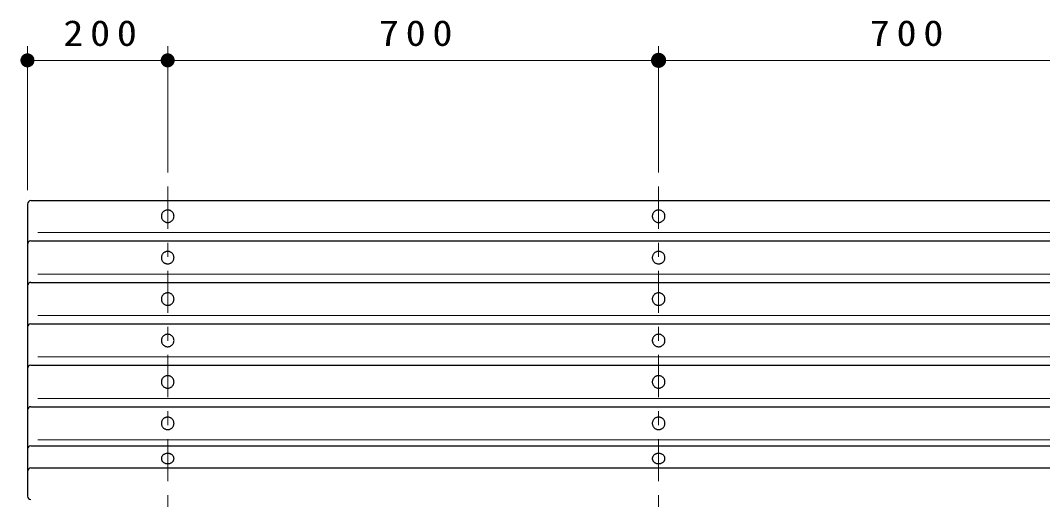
# Model space of a CAD drawing. Units: millimetres on the paper, scale 1:20. Extents: x -365 to 12, y -47 to 257.
# Drawn here: x -310.5 to -237.6, y 123.5 to 157.6 of the extents above; entities that cross this region are included whole.
import ezdxf

# ---------------------------------------------------------------- set-up
doc = ezdxf.new("R2010")
doc.units = ezdxf.units.MM
doc.linetypes.add('USER2', pattern=[6, 3, -1, 1, -1])
doc.layers.add('LY_1', color=3, linetype='Continuous', lineweight=25)
doc.styles.add('ＭＳ ゴシック', font='')
doc.styles.get('ＭＳ ゴシック').set_extended_font_data('MS Gothic')

# ---------------------------------------------------------------- blocks, each defined once
blk = doc.blocks.new('filled_dot')
at = {"color": 0, "linetype": 'Continuous', "lineweight": -2, "const_width": 1.25}
blk.add_lwpolyline([(-0.625, 0, 1), (0.625, 0, 1)], format="xyb", close=True, dxfattribs=at)

msp = doc.modelspace()

# ---------------------------------------------------------------- linework, layer by layer
at = {"layer": 'LY_1', "color": 7, "lineweight": 13}
for p, q in [((-309.955, 145.549), (-309.955, 155.799)), ((-299.955, 146.799), (-299.955, 155.799)), ((-264.955, 146.799), (-264.955, 155.799)), ((-309.955, 154.799), (-299.955, 154.799)), ((-299.955, 154.799), (-264.955, 154.799)), ((-264.955, 154.799), (-229.955, 154.799)), ((-309.205, 142.518), (-220.705, 142.518)), ((-309.205, 139.565), (-220.705, 139.565)), ((-309.205, 136.612), (-220.705, 136.612)), ((-309.205, 133.66), (-220.705, 133.66)), ((-309.205, 130.707), (-220.705, 130.707)), ((-309.205, 127.754), (-220.705, 127.754))]:
    msp.add_line(p, q, dxfattribs=at)
at = {"layer": 'LY_1', "color": 7, "linetype": 'USER2', "lineweight": 13}
for p, q in [((-299.955, 145.799), (-299.955, 82.795)), ((-264.955, 145.799), (-264.955, 102.795))]:
    msp.add_line(p, q, dxfattribs=at)
at = {"layer": 'LY_1'}
for p, q in [((-309.955, 144.549), (-309.955, 123.745)), ((-309.705, 144.799), (-220.205, 144.799)), ((-309.705, 141.927), (-220.205, 141.927)), ((-309.705, 138.974), (-220.205, 138.974)), ((-309.705, 136.021), (-220.205, 136.021)), ((-309.705, 133.068), (-220.205, 133.068)), ((-309.705, 130.115), (-220.205, 130.115)), ((-309.705, 127.328), (-220.205, 127.328)), ((-309.705, 125.745), (-220.205, 125.745))]:
    msp.add_line(p, q, dxfattribs=at)
for points in [[(-299.505, 143.689), (-299.507, 143.728), (-299.512, 143.766), (-299.52, 143.804), (-299.532, 143.841), (-299.547, 143.877), (-299.565, 143.911), (-299.586, 143.944), (-299.61, 143.974), (-299.637, 144.003), (-299.666, 144.029), (-299.697, 144.052), (-299.73, 144.073), (-299.765, 144.091), (-299.801, 144.106), (-299.838, 144.117), (-299.877, 144.126), (-299.916, 144.131), (-299.955, 144.132), (-299.994, 144.131), (-300.033, 144.126), (-300.071, 144.117), (-300.109, 144.106), (-300.145, 144.091), (-300.18, 144.073), (-300.213, 144.052), (-300.244, 144.029), (-300.273, 144.003), (-300.3, 143.974), (-300.323, 143.944), (-300.345, 143.911), (-300.363, 143.877), (-300.378, 143.841), (-300.389, 143.804), (-300.398, 143.766), (-300.403, 143.728), (-300.405, 143.689), (-300.403, 143.651), (-300.398, 143.613), (-300.389, 143.575), (-300.378, 143.538), (-300.363, 143.502), (-300.345, 143.468), (-300.323, 143.435), (-300.3, 143.405), (-300.273, 143.376), (-300.244, 143.35), (-300.213, 143.327), (-300.18, 143.306), (-300.145, 143.288), (-300.109, 143.273), (-300.071, 143.262), (-300.033, 143.253), (-299.994, 143.248), (-299.955, 143.247), (-299.916, 143.248), (-299.877, 143.253), (-299.838, 143.262), (-299.801, 143.273), (-299.765, 143.288), (-299.73, 143.306), (-299.697, 143.327), (-299.666, 143.35), (-299.637, 143.376), (-299.61, 143.405), (-299.586, 143.435), (-299.565, 143.468), (-299.547, 143.502), (-299.532, 143.538), (-299.52, 143.575), (-299.512, 143.613), (-299.507, 143.651)], [(-264.505, 143.689), (-264.507, 143.728), (-264.512, 143.766), (-264.52, 143.804), (-264.532, 143.841), (-264.547, 143.877), (-264.565, 143.911), (-264.586, 143.944), (-264.61, 143.974), (-264.637, 144.003), (-264.666, 144.029), (-264.697, 144.052), (-264.73, 144.073), (-264.765, 144.091), (-264.801, 144.106), (-264.838, 144.117), (-264.877, 144.126), (-264.916, 144.131), (-264.955, 144.132), (-264.994, 144.131), (-265.033, 144.126), (-265.071, 144.117), (-265.109, 144.106), (-265.145, 144.091), (-265.18, 144.073), (-265.213, 144.052), (-265.244, 144.029), (-265.273, 144.003), (-265.3, 143.974), (-265.323, 143.944), (-265.345, 143.911), (-265.363, 143.877), (-265.378, 143.841), (-265.39, 143.804), (-265.398, 143.766), (-265.403, 143.728), (-265.405, 143.689), (-265.403, 143.651), (-265.398, 143.613), (-265.39, 143.575), (-265.378, 143.538), (-265.363, 143.502), (-265.345, 143.468), (-265.323, 143.435), (-265.3, 143.405), (-265.273, 143.376), (-265.244, 143.35), (-265.213, 143.327), (-265.18, 143.306), (-265.145, 143.288), (-265.109, 143.273), (-265.071, 143.262), (-265.033, 143.253), (-264.994, 143.248), (-264.955, 143.247), (-264.916, 143.248), (-264.877, 143.253), (-264.838, 143.262), (-264.801, 143.273), (-264.765, 143.288), (-264.73, 143.306), (-264.697, 143.327), (-264.666, 143.35), (-264.637, 143.376), (-264.61, 143.405), (-264.586, 143.435), (-264.565, 143.468), (-264.547, 143.502), (-264.532, 143.538), (-264.52, 143.575), (-264.512, 143.613), (-264.507, 143.651)], [(-299.505, 140.737), (-299.507, 140.775), (-299.512, 140.813), (-299.52, 140.851), (-299.532, 140.888), (-299.547, 140.924), (-299.565, 140.958), (-299.586, 140.991), (-299.61, 141.021), (-299.637, 141.05), (-299.666, 141.076), (-299.697, 141.099), (-299.73, 141.12), (-299.765, 141.138), (-299.801, 141.153), (-299.838, 141.164), (-299.877, 141.173), (-299.916, 141.178), (-299.955, 141.18), (-299.994, 141.178), (-300.033, 141.173), (-300.071, 141.164), (-300.109, 141.153), (-300.145, 141.138), (-300.18, 141.12), (-300.213, 141.099), (-300.244, 141.076), (-300.273, 141.05), (-300.3, 141.021), (-300.323, 140.991), (-300.345, 140.958), (-300.363, 140.924), (-300.378, 140.888), (-300.389, 140.851), (-300.398, 140.813), (-300.403, 140.775), (-300.405, 140.737), (-300.403, 140.698), (-300.398, 140.66), (-300.389, 140.622), (-300.378, 140.585), (-300.363, 140.549), (-300.345, 140.515), (-300.323, 140.483), (-300.3, 140.452), (-300.273, 140.423), (-300.244, 140.397), (-300.213, 140.374), (-300.18, 140.353), (-300.145, 140.335), (-300.109, 140.32), (-300.071, 140.309), (-300.033, 140.3), (-299.994, 140.295), (-299.955, 140.294), (-299.916, 140.295), (-299.877, 140.3), (-299.838, 140.309), (-299.801, 140.32), (-299.765, 140.335), (-299.73, 140.353), (-299.697, 140.374), (-299.666, 140.397), (-299.637, 140.423), (-299.61, 140.452), (-299.586, 140.483), (-299.565, 140.515), (-299.547, 140.549), (-299.532, 140.585), (-299.52, 140.622), (-299.512, 140.66), (-299.507, 140.698)], [(-264.505, 140.737), (-264.507, 140.775), (-264.512, 140.813), (-264.52, 140.851), (-264.532, 140.888), (-264.547, 140.924), (-264.565, 140.958), (-264.586, 140.991), (-264.61, 141.021), (-264.637, 141.05), (-264.666, 141.076), (-264.697, 141.099), (-264.73, 141.12), (-264.765, 141.138), (-264.801, 141.153), (-264.838, 141.164), (-264.877, 141.173), (-264.916, 141.178), (-264.955, 141.18), (-264.994, 141.178), (-265.033, 141.173), (-265.071, 141.164), (-265.109, 141.153), (-265.145, 141.138), (-265.18, 141.12), (-265.213, 141.099), (-265.244, 141.076), (-265.273, 141.05), (-265.3, 141.021), (-265.323, 140.991), (-265.345, 140.958), (-265.363, 140.924), (-265.378, 140.888), (-265.39, 140.851), (-265.398, 140.813), (-265.403, 140.775), (-265.405, 140.737), (-265.403, 140.698), (-265.398, 140.66), (-265.39, 140.622), (-265.378, 140.585), (-265.363, 140.549), (-265.345, 140.515), (-265.323, 140.483), (-265.3, 140.452), (-265.273, 140.423), (-265.244, 140.397), (-265.213, 140.374), (-265.18, 140.353), (-265.145, 140.335), (-265.109, 140.32), (-265.071, 140.309), (-265.033, 140.3), (-264.994, 140.295), (-264.955, 140.294), (-264.916, 140.295), (-264.877, 140.3), (-264.838, 140.309), (-264.801, 140.32), (-264.765, 140.335), (-264.73, 140.353), (-264.697, 140.374), (-264.666, 140.397), (-264.637, 140.423), (-264.61, 140.452), (-264.586, 140.483), (-264.565, 140.515), (-264.547, 140.549), (-264.532, 140.585), (-264.52, 140.622), (-264.512, 140.66), (-264.507, 140.698)], [(-299.505, 137.784), (-299.507, 137.822), (-299.512, 137.861), (-299.52, 137.898), (-299.532, 137.935), (-299.547, 137.971), (-299.565, 138.005), (-299.586, 138.038), (-299.61, 138.068), (-299.637, 138.097), (-299.666, 138.123), (-299.697, 138.146), (-299.73, 138.167), (-299.765, 138.185), (-299.801, 138.2), (-299.838, 138.212), (-299.877, 138.22), (-299.916, 138.225), (-299.955, 138.227), (-299.994, 138.225), (-300.033, 138.22), (-300.071, 138.212), (-300.109, 138.2), (-300.145, 138.185), (-300.18, 138.167), (-300.213, 138.146), (-300.244, 138.123), (-300.273, 138.097), (-300.3, 138.068), (-300.323, 138.038), (-300.345, 138.005), (-300.363, 137.971), (-300.378, 137.935), (-300.389, 137.898), (-300.398, 137.861), (-300.403, 137.822), (-300.405, 137.784), (-300.403, 137.745), (-300.398, 137.707), (-300.389, 137.669), (-300.378, 137.632), (-300.363, 137.596), (-300.345, 137.562), (-300.323, 137.53), (-300.3, 137.499), (-300.273, 137.47), (-300.244, 137.444), (-300.213, 137.421), (-300.18, 137.4), (-300.145, 137.382), (-300.109, 137.367), (-300.071, 137.356), (-300.033, 137.347), (-299.994, 137.342), (-299.955, 137.341), (-299.916, 137.342), (-299.877, 137.347), (-299.838, 137.356), (-299.801, 137.367), (-299.765, 137.382), (-299.73, 137.4), (-299.697, 137.421), (-299.666, 137.444), (-299.637, 137.47), (-299.61, 137.499), (-299.586, 137.53), (-299.565, 137.562), (-299.547, 137.596), (-299.532, 137.632), (-299.52, 137.669), (-299.512, 137.707), (-299.507, 137.745)], [(-264.505, 137.784), (-264.507, 137.822), (-264.512, 137.861), (-264.52, 137.898), (-264.532, 137.935), (-264.547, 137.971), (-264.565, 138.005), (-264.586, 138.038), (-264.61, 138.068), (-264.637, 138.097), (-264.666, 138.123), (-264.697, 138.146), (-264.73, 138.167), (-264.765, 138.185), (-264.801, 138.2), (-264.838, 138.212), (-264.877, 138.22), (-264.916, 138.225), (-264.955, 138.227), (-264.994, 138.225), (-265.033, 138.22), (-265.071, 138.212), (-265.109, 138.2), (-265.145, 138.185), (-265.18, 138.167), (-265.213, 138.146), (-265.244, 138.123), (-265.273, 138.097), (-265.3, 138.068), (-265.323, 138.038), (-265.345, 138.005), (-265.363, 137.971), (-265.378, 137.935), (-265.39, 137.898), (-265.398, 137.861), (-265.403, 137.822), (-265.405, 137.784), (-265.403, 137.745), (-265.398, 137.707), (-265.39, 137.669), (-265.378, 137.632), (-265.363, 137.596), (-265.345, 137.562), (-265.323, 137.53), (-265.3, 137.499), (-265.273, 137.47), (-265.244, 137.444), (-265.213, 137.421), (-265.18, 137.4), (-265.145, 137.382), (-265.109, 137.367), (-265.071, 137.356), (-265.033, 137.347), (-264.994, 137.342), (-264.955, 137.341), (-264.916, 137.342), (-264.877, 137.347), (-264.838, 137.356), (-264.801, 137.367), (-264.765, 137.382), (-264.73, 137.4), (-264.697, 137.421), (-264.666, 137.444), (-264.637, 137.47), (-264.61, 137.499), (-264.586, 137.53), (-264.565, 137.562), (-264.547, 137.596), (-264.532, 137.632), (-264.52, 137.669), (-264.512, 137.707), (-264.507, 137.745)], [(-299.505, 134.831), (-299.507, 134.869), (-299.512, 134.908), (-299.52, 134.945), (-299.532, 134.982), (-299.547, 135.018), (-299.565, 135.052), (-299.586, 135.085), (-299.61, 135.115), (-299.637, 135.144), (-299.666, 135.17), (-299.697, 135.194), (-299.73, 135.214), (-299.765, 135.232), (-299.801, 135.247), (-299.838, 135.259), (-299.877, 135.267), (-299.916, 135.272), (-299.955, 135.274), (-299.994, 135.272), (-300.033, 135.267), (-300.071, 135.259), (-300.109, 135.247), (-300.145, 135.232), (-300.18, 135.214), (-300.213, 135.194), (-300.244, 135.17), (-300.273, 135.144), (-300.3, 135.115), (-300.323, 135.085), (-300.345, 135.052), (-300.363, 135.018), (-300.378, 134.982), (-300.389, 134.945), (-300.398, 134.908), (-300.403, 134.869), (-300.405, 134.831), (-300.403, 134.792), (-300.398, 134.754), (-300.389, 134.716), (-300.378, 134.679), (-300.363, 134.644), (-300.345, 134.609), (-300.323, 134.577), (-300.3, 134.546), (-300.273, 134.518), (-300.244, 134.491), (-300.213, 134.468), (-300.18, 134.447), (-300.145, 134.429), (-300.109, 134.415), (-300.071, 134.403), (-300.033, 134.395), (-299.994, 134.39), (-299.955, 134.388), (-299.916, 134.39), (-299.877, 134.395), (-299.838, 134.403), (-299.801, 134.415), (-299.765, 134.429), (-299.73, 134.447), (-299.697, 134.468), (-299.666, 134.491), (-299.637, 134.518), (-299.61, 134.546), (-299.586, 134.577), (-299.565, 134.609), (-299.547, 134.644), (-299.532, 134.679), (-299.52, 134.716), (-299.512, 134.754), (-299.507, 134.792)], [(-264.505, 134.831), (-264.507, 134.869), (-264.512, 134.908), (-264.52, 134.945), (-264.532, 134.982), (-264.547, 135.018), (-264.565, 135.052), (-264.586, 135.085), (-264.61, 135.115), (-264.637, 135.144), (-264.666, 135.17), (-264.697, 135.194), (-264.73, 135.214), (-264.765, 135.232), (-264.801, 135.247), (-264.838, 135.259), (-264.877, 135.267), (-264.916, 135.272), (-264.955, 135.274), (-264.994, 135.272), (-265.033, 135.267), (-265.071, 135.259), (-265.109, 135.247), (-265.145, 135.232), (-265.18, 135.214), (-265.213, 135.194), (-265.244, 135.17), (-265.273, 135.144), (-265.3, 135.115), (-265.323, 135.085), (-265.345, 135.052), (-265.363, 135.018), (-265.378, 134.982), (-265.39, 134.945), (-265.398, 134.908), (-265.403, 134.869), (-265.405, 134.831), (-265.403, 134.792), (-265.398, 134.754), (-265.39, 134.716), (-265.378, 134.679), (-265.363, 134.644), (-265.345, 134.609), (-265.323, 134.577), (-265.3, 134.546), (-265.273, 134.518), (-265.244, 134.491), (-265.213, 134.468), (-265.18, 134.447), (-265.145, 134.429), (-265.109, 134.415), (-265.071, 134.403), (-265.033, 134.395), (-264.994, 134.39), (-264.955, 134.388), (-264.916, 134.39), (-264.877, 134.395), (-264.838, 134.403), (-264.801, 134.415), (-264.765, 134.429), (-264.73, 134.447), (-264.697, 134.468), (-264.666, 134.491), (-264.637, 134.518), (-264.61, 134.546), (-264.586, 134.577), (-264.565, 134.609), (-264.547, 134.644), (-264.532, 134.679), (-264.52, 134.716), (-264.512, 134.754), (-264.507, 134.792)], [(-299.505, 131.878), (-299.507, 131.916), (-299.512, 131.955), (-299.52, 131.993), (-299.532, 132.029), (-299.547, 132.065), (-299.565, 132.099), (-299.586, 132.132), (-299.61, 132.163), (-299.637, 132.191), (-299.666, 132.217), (-299.697, 132.241), (-299.73, 132.261), (-299.765, 132.279), (-299.801, 132.294), (-299.838, 132.306), (-299.877, 132.314), (-299.916, 132.319), (-299.955, 132.321), (-299.994, 132.319), (-300.033, 132.314), (-300.071, 132.306), (-300.109, 132.294), (-300.145, 132.279), (-300.18, 132.261), (-300.213, 132.241), (-300.244, 132.217), (-300.273, 132.191), (-300.3, 132.163), (-300.323, 132.132), (-300.345, 132.099), (-300.363, 132.065), (-300.378, 132.029), (-300.389, 131.993), (-300.398, 131.955), (-300.403, 131.916), (-300.405, 131.878), (-300.403, 131.839), (-300.398, 131.801), (-300.389, 131.763), (-300.378, 131.726), (-300.363, 131.691), (-300.345, 131.656), (-300.323, 131.624), (-300.3, 131.593), (-300.273, 131.565), (-300.244, 131.539), (-300.213, 131.515), (-300.18, 131.494), (-300.145, 131.476), (-300.109, 131.462), (-300.071, 131.45), (-300.033, 131.442), (-299.994, 131.437), (-299.955, 131.435), (-299.916, 131.437), (-299.877, 131.442), (-299.838, 131.45), (-299.801, 131.462), (-299.765, 131.476), (-299.73, 131.494), (-299.697, 131.515), (-299.666, 131.539), (-299.637, 131.565), (-299.61, 131.593), (-299.586, 131.624), (-299.565, 131.656), (-299.547, 131.691), (-299.532, 131.726), (-299.52, 131.763), (-299.512, 131.801), (-299.507, 131.839)], [(-264.505, 131.878), (-264.507, 131.916), (-264.512, 131.955), (-264.52, 131.993), (-264.532, 132.029), (-264.547, 132.065), (-264.565, 132.099), (-264.586, 132.132), (-264.61, 132.163), (-264.637, 132.191), (-264.666, 132.217), (-264.697, 132.241), (-264.73, 132.261), (-264.765, 132.279), (-264.801, 132.294), (-264.838, 132.306), (-264.877, 132.314), (-264.916, 132.319), (-264.955, 132.321), (-264.994, 132.319), (-265.033, 132.314), (-265.071, 132.306), (-265.109, 132.294), (-265.145, 132.279), (-265.18, 132.261), (-265.213, 132.241), (-265.244, 132.217), (-265.273, 132.191), (-265.3, 132.163), (-265.323, 132.132), (-265.345, 132.099), (-265.363, 132.065), (-265.378, 132.029), (-265.39, 131.993), (-265.398, 131.955), (-265.403, 131.916), (-265.405, 131.878), (-265.403, 131.839), (-265.398, 131.801), (-265.39, 131.763), (-265.378, 131.726), (-265.363, 131.691), (-265.345, 131.656), (-265.323, 131.624), (-265.3, 131.593), (-265.273, 131.565), (-265.244, 131.539), (-265.213, 131.515), (-265.18, 131.494), (-265.145, 131.476), (-265.109, 131.462), (-265.071, 131.45), (-265.033, 131.442), (-264.994, 131.437), (-264.955, 131.435), (-264.916, 131.437), (-264.877, 131.442), (-264.838, 131.45), (-264.801, 131.462), (-264.765, 131.476), (-264.73, 131.494), (-264.697, 131.515), (-264.666, 131.539), (-264.637, 131.565), (-264.61, 131.593), (-264.586, 131.624), (-264.565, 131.656), (-264.547, 131.691), (-264.532, 131.726), (-264.52, 131.763), (-264.512, 131.801), (-264.507, 131.839)], [(-299.505, 128.925), (-299.507, 128.964), (-299.512, 129.002), (-299.52, 129.04), (-299.532, 129.076), (-299.547, 129.112), (-299.565, 129.146), (-299.586, 129.179), (-299.61, 129.21), (-299.637, 129.238), (-299.666, 129.264), (-299.697, 129.288), (-299.73, 129.309), (-299.765, 129.326), (-299.801, 129.341), (-299.838, 129.353), (-299.877, 129.361), (-299.916, 129.366), (-299.955, 129.368), (-299.994, 129.366), (-300.033, 129.361), (-300.071, 129.353), (-300.109, 129.341), (-300.145, 129.326), (-300.18, 129.309), (-300.213, 129.288), (-300.244, 129.264), (-300.273, 129.238), (-300.3, 129.21), (-300.323, 129.179), (-300.345, 129.146), (-300.363, 129.112), (-300.378, 129.076), (-300.389, 129.04), (-300.398, 129.002), (-300.403, 128.964), (-300.405, 128.925), (-300.403, 128.886), (-300.398, 128.848), (-300.389, 128.81), (-300.378, 128.773), (-300.363, 128.738), (-300.345, 128.703), (-300.323, 128.671), (-300.3, 128.64), (-300.273, 128.612), (-300.244, 128.586), (-300.213, 128.562), (-300.18, 128.541), (-300.145, 128.524), (-300.109, 128.509), (-300.071, 128.497), (-300.033, 128.489), (-299.994, 128.484), (-299.955, 128.482), (-299.916, 128.484), (-299.877, 128.489), (-299.838, 128.497), (-299.801, 128.509), (-299.765, 128.524), (-299.73, 128.541), (-299.697, 128.562), (-299.666, 128.586), (-299.637, 128.612), (-299.61, 128.64), (-299.586, 128.671), (-299.565, 128.703), (-299.547, 128.738), (-299.532, 128.773), (-299.52, 128.81), (-299.512, 128.848), (-299.507, 128.886)], [(-264.505, 128.925), (-264.507, 128.964), (-264.512, 129.002), (-264.52, 129.04), (-264.532, 129.076), (-264.547, 129.112), (-264.565, 129.146), (-264.586, 129.179), (-264.61, 129.21), (-264.637, 129.238), (-264.666, 129.264), (-264.697, 129.288), (-264.73, 129.309), (-264.765, 129.326), (-264.801, 129.341), (-264.838, 129.353), (-264.877, 129.361), (-264.916, 129.366), (-264.955, 129.368), (-264.994, 129.366), (-265.033, 129.361), (-265.071, 129.353), (-265.109, 129.341), (-265.145, 129.326), (-265.18, 129.309), (-265.213, 129.288), (-265.244, 129.264), (-265.273, 129.238), (-265.3, 129.21), (-265.323, 129.179), (-265.345, 129.146), (-265.363, 129.112), (-265.378, 129.076), (-265.39, 129.04), (-265.398, 129.002), (-265.403, 128.964), (-265.405, 128.925), (-265.403, 128.886), (-265.398, 128.848), (-265.39, 128.81), (-265.378, 128.773), (-265.363, 128.738), (-265.345, 128.703), (-265.323, 128.671), (-265.3, 128.64), (-265.273, 128.612), (-265.244, 128.586), (-265.213, 128.562), (-265.18, 128.541), (-265.145, 128.524), (-265.109, 128.509), (-265.071, 128.497), (-265.033, 128.489), (-264.994, 128.484), (-264.955, 128.482), (-264.916, 128.484), (-264.877, 128.489), (-264.838, 128.497), (-264.801, 128.509), (-264.765, 128.524), (-264.73, 128.541), (-264.697, 128.562), (-264.666, 128.586), (-264.637, 128.612), (-264.61, 128.64), (-264.586, 128.671), (-264.565, 128.703), (-264.547, 128.738), (-264.532, 128.773), (-264.52, 128.81), (-264.512, 128.848), (-264.507, 128.886)], [(-299.505, 126.416), (-299.507, 126.448), (-299.512, 126.479), (-299.52, 126.51), (-299.532, 126.54), (-299.547, 126.57), (-299.565, 126.598), (-299.586, 126.625), (-299.61, 126.65), (-299.637, 126.673), (-299.666, 126.695), (-299.697, 126.714), (-299.73, 126.731), (-299.765, 126.746), (-299.801, 126.758), (-299.838, 126.768), (-299.877, 126.774), (-299.916, 126.779), (-299.955, 126.78), (-299.994, 126.779), (-300.033, 126.774), (-300.071, 126.768), (-300.109, 126.758), (-300.145, 126.746), (-300.18, 126.731), (-300.213, 126.714), (-300.244, 126.695), (-300.273, 126.673), (-300.3, 126.65), (-300.323, 126.625), (-300.345, 126.598), (-300.363, 126.57), (-300.378, 126.54), (-300.39, 126.51), (-300.398, 126.479), (-300.403, 126.448), (-300.405, 126.416), (-300.403, 126.384), (-300.398, 126.353), (-300.39, 126.322), (-300.378, 126.291), (-300.363, 126.262), (-300.345, 126.234), (-300.323, 126.207), (-300.3, 126.182), (-300.273, 126.159), (-300.244, 126.137), (-300.213, 126.118), (-300.18, 126.101), (-300.145, 126.086), (-300.109, 126.074), (-300.071, 126.064), (-300.033, 126.057), (-299.994, 126.053), (-299.955, 126.052), (-299.916, 126.053), (-299.877, 126.057), (-299.838, 126.064), (-299.801, 126.074), (-299.765, 126.086), (-299.73, 126.101), (-299.697, 126.118), (-299.666, 126.137), (-299.637, 126.159), (-299.61, 126.182), (-299.586, 126.207), (-299.565, 126.234), (-299.547, 126.262), (-299.532, 126.291), (-299.52, 126.322), (-299.512, 126.353), (-299.507, 126.384)], [(-264.505, 126.416), (-264.507, 126.448), (-264.512, 126.479), (-264.52, 126.51), (-264.532, 126.54), (-264.547, 126.57), (-264.565, 126.598), (-264.586, 126.625), (-264.61, 126.65), (-264.637, 126.673), (-264.666, 126.695), (-264.697, 126.714), (-264.73, 126.731), (-264.765, 126.746), (-264.801, 126.758), (-264.838, 126.768), (-264.877, 126.774), (-264.916, 126.779), (-264.955, 126.78), (-264.994, 126.779), (-265.033, 126.774), (-265.071, 126.768), (-265.109, 126.758), (-265.145, 126.746), (-265.18, 126.731), (-265.213, 126.714), (-265.244, 126.695), (-265.273, 126.673), (-265.3, 126.65), (-265.323, 126.625), (-265.345, 126.598), (-265.363, 126.57), (-265.378, 126.54), (-265.39, 126.51), (-265.398, 126.479), (-265.403, 126.448), (-265.405, 126.416), (-265.403, 126.384), (-265.398, 126.353), (-265.39, 126.322), (-265.378, 126.291), (-265.363, 126.262), (-265.345, 126.234), (-265.323, 126.207), (-265.3, 126.182), (-265.273, 126.159), (-265.244, 126.137), (-265.213, 126.118), (-265.18, 126.101), (-265.145, 126.086), (-265.109, 126.074), (-265.071, 126.064), (-265.033, 126.057), (-264.994, 126.053), (-264.955, 126.052), (-264.916, 126.053), (-264.877, 126.057), (-264.838, 126.064), (-264.801, 126.074), (-264.765, 126.086), (-264.73, 126.101), (-264.697, 126.118), (-264.666, 126.137), (-264.637, 126.159), (-264.61, 126.182), (-264.586, 126.207), (-264.565, 126.234), (-264.547, 126.262), (-264.532, 126.291), (-264.52, 126.322), (-264.512, 126.353), (-264.507, 126.384)]]:
    msp.add_lwpolyline(points, close=True, dxfattribs=at)
for centre, start, end in [((-309.705, 144.549), 89.99998, 179.99996), ((-309.705, 141.677), 89.99998, 179.99996), ((-309.705, 138.724), 89.99998, 179.99996), ((-309.705, 135.771), 89.99998, 179.99996), ((-309.705, 132.818), 89.99998, 179.99996), ((-309.705, 129.865), 89.99998, 179.99996), ((-309.705, 127.078), 89.99998, 179.99996), ((-309.705, 125.495), 89.99998, 179.99996), ((-309.705, 123.745), 179.99996, 269.99995)]:
    msp.add_arc(centre, 0.25, start, end, dxfattribs=at)

# ---------------------------------------------------------------- block references
at = {"layer": 'LY_1', "color": 7, "lineweight": 13, "xscale": 0.4, "yscale": 0.4}
msp.add_blockref('filled_dot', (-309.955, 154.799), dxfattribs=at)
at = {"layer": 'LY_1', "color": 7, "lineweight": 13, "rotation": 180}
for p, xscale, yscale in [((-299.955, 154.799), 0.4, 0.4), ((-264.955, 154.799), 0.431, 0.431)]:
    msp.add_blockref('filled_dot', p, dxfattribs=dict(at, xscale=xscale, yscale=yscale))

# ---------------------------------------------------------------- texts
at = {"layer": 'LY_1', "color": 7, "char_height": 1.833, "attachment_point": 8, "style": 'ＭＳ ゴシック'}
for s, insert in [('\\T1.33;\\W1.15;200', (-304.538, 155.799)), ('\\T1.33;\\W1.15;700', (-282.038, 155.799)), ('\\T1.33;\\W1.15;700', (-247.038, 155.799))]:
    msp.add_mtext(s, dxfattribs=dict(at, insert=insert))

doc.saveas('drawing.dxf')
